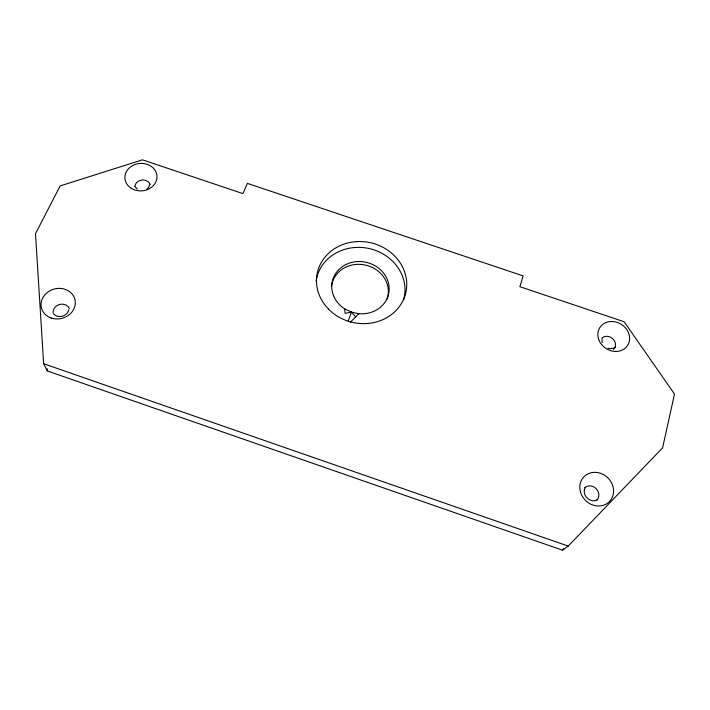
<?xml version="1.0" encoding="UTF-8"?>
<svg xmlns="http://www.w3.org/2000/svg" width="710" height="710" viewBox="0 0 710 710"><rect width="100%" height="100%" fill="white"/><g stroke="black" fill="none" stroke-linecap="round" stroke-linejoin="round"><path stroke-width="1.06" d="M602.027 338.679L602.16 342.504M150.032 184.316L148.461 187.609L146.997 188.895M68.772 309.72C67.548 316.385 57.945 318.959 53.543 313.811M348.211 321.106L351.486 312.125L358.923 313.705A28.817 26.013 12.7 0 0 387.917 281.204A28.817 26.013 12.7 0 0 343.294 266.037A28.817 26.013 12.7 0 0 344.669 308.859L345.113 313.332L351.486 312.125L355.728 316.882L350.279 322.251M585.262 487.699C581.25 494.639 589.895 503.576 597.003 499.973M613.422 349.347L615.446 346.986M562.48 550.17L568.231 546.079L662.599 447.841L674.5 394.041L624.117 321.745L519.897 286.707L523.11 275.897L247.382 183.366L242.953 193.617L142.435 159.83L60.128 185.931L35.5 233.705L43.647 363.724L47.295 370.939L562.48 550.17L564.015 548.573M355.728 316.882L358.923 313.705M613.866 348.015L609.97 348.663L607.92 348.228M43.647 363.724L568.231 546.079M344.669 308.859L351.486 312.125M137.314 189.082L134.82 186.322M47.153 368.73L47.295 370.939M134.927 186.029A7.899 6.78 -4.3 0 1 141.725 180.083A7.899 6.78 -4.3 0 1 150.032 184.041M53.135 312.888A8.476 7.473 -14.9 0 1 59.569 304.457A8.476 7.473 -14.9 0 1 69.358 308.53M584.561 487.779A8.733 7.819 44.5 0 1 596.276 488.737A8.733 7.819 44.5 0 1 596.631 500.399M601.982 337.978A8.121 7.047 33 0 1 612.224 338.262A8.121 7.047 33 0 1 614.603 347.935M331.464 286.565A28.657 25.897 12.7 0 1 365.641 265.123A28.657 25.897 12.7 0 1 387.048 299.292M316.083 281.267A44.837 40.47 12.7 0 1 368.614 248.429A44.837 40.47 12.7 0 1 403.635 299.78M51.235 318.018A17.253 15.158 -14.6 0 0 75.207 301.075A17.253 15.158 -14.6 0 0 48.076 291.899A17.253 15.158 -14.6 0 0 51.235 318.018M131.226 188.274A16.055 13.73 -4.1 0 0 156.866 178.574A16.055 13.73 -4.1 0 0 134.74 164.587A16.055 13.73 -4.1 0 0 131.226 188.274M598.566 339.043A16.516 14.28 32.8 0 0 625.439 347.971A16.516 14.28 32.8 0 0 617.194 322.42A16.516 14.28 32.8 0 0 598.566 339.043M580.549 492.278A17.785 15.886 44.1 0 0 609.065 501.952A17.785 15.886 44.1 0 0 600.474 473.295A17.785 15.886 44.1 0 0 580.549 492.278M328.508 309.107A45.342 40.834 12.7 0 0 404.736 296.469A45.342 40.834 12.7 0 0 351.601 242.172A45.342 40.834 12.7 0 0 328.508 309.107"/></g></svg>
